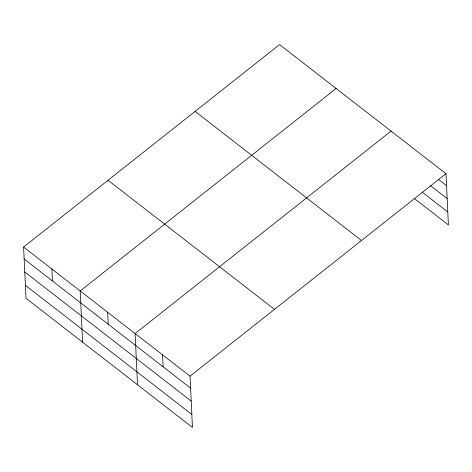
<?xml version="1.0" encoding="UTF-8"?>
<svg xmlns="http://www.w3.org/2000/svg" width="472" height="472" viewBox="0 0 472 472"><rect width="100%" height="100%" fill="white"/><g stroke="black" fill="none" stroke-linecap="round" stroke-linejoin="round"><path stroke-width="0.71" d="M23.6 247.062L190.033 376.16L192.452 427.402L26.019 298.304L23.6 247.062L279.548 44.598L445.981 173.696L448.4 224.938L414.074 198.311M336.135 88.488L80.187 290.958L82.606 342.2M391.058 131.092L135.11 333.556L137.529 384.798M190.033 376.16L445.981 173.696M438.535 179.443L446.547 185.655M430.57 185.75L447.161 198.618M422.045 192.004L447.786 211.975M195.089 111.41L361.522 240.508M108.064 180.251L274.498 309.349M24.166 259.022L190.6 388.12M24.774 271.984L191.207 401.082M25.405 285.342L191.838 414.44M162.575 354.861L163.135 366.821M107.651 312.257L108.212 324.217M51.896 269.01L52.457 280.97"/></g></svg>
